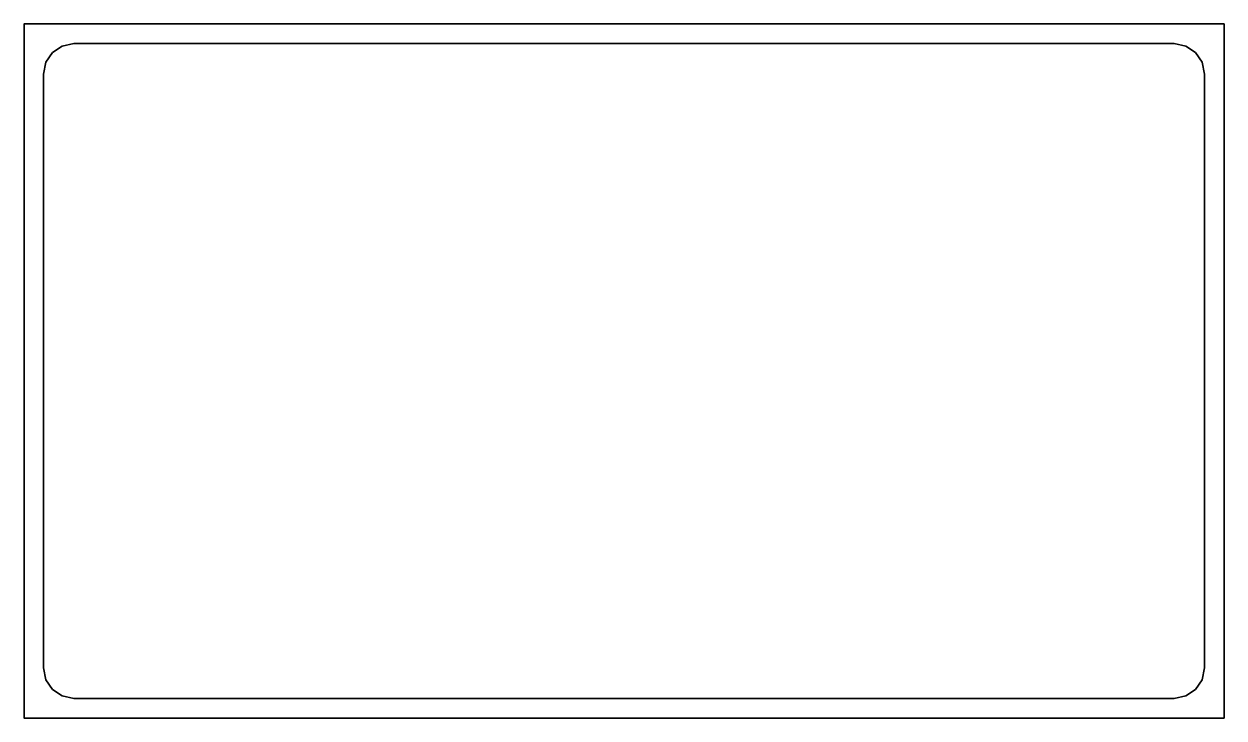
# Model space of a CAD drawing. Header units: millimetres. Extents: x -201 to 411, y -28 to 326.
import ezdxf

# ---------------------------------------------------------------- set-up
doc = ezdxf.new("R2010")
doc.units = ezdxf.units.MM
doc.header["$MEASUREMENT"] = 0
doc.layers.get('0').update_dxf_attribs({"lineweight": 0})
doc.layers.add('Safety', color=7, linetype='Continuous', lineweight=0)

msp = doc.modelspace()

# ---------------------------------------------------------------- linework, layer by layer
at = {"color": 1, "lineweight": 35, "true_color": 0xff0000}
msp.add_lwpolyline([(385.57, -18.5), (245.28, -18.5), (105, -18.5), (-35.28, -18.5), (-175.57, -18.5), (-181.57, -17.27), (-186.48, -13.93), (-189.79, -8.97), (-191, -2.89), (-191, 72.8), (-191, 148.5), (-191, 224.2), (-191, 299.89), (-189.79, 305.97), (-186.48, 310.93), (-181.57, 314.27), (-175.57, 315.5), (-35.28, 315.5), (105, 315.5), (245.28, 315.5), (385.57, 315.5), (391.57, 314.27), (396.48, 310.93), (399.79, 305.97), (401, 299.89), (401, 224.2), (401, 148.5), (401, 72.8), (401, -2.89), (399.79, -8.97), (396.48, -13.93), (391.57, -17.27)], close=True, dxfattribs=at)
at = {"layer": 'Safety', "color": 1, "lineweight": 35, "true_color": 0xff0000}
msp.add_lwpolyline([(411, -28.5), (-201, -28.5), (-201, 325.5), (411, 325.5)], close=True, dxfattribs=at)

doc.saveas('drawing.dxf')
